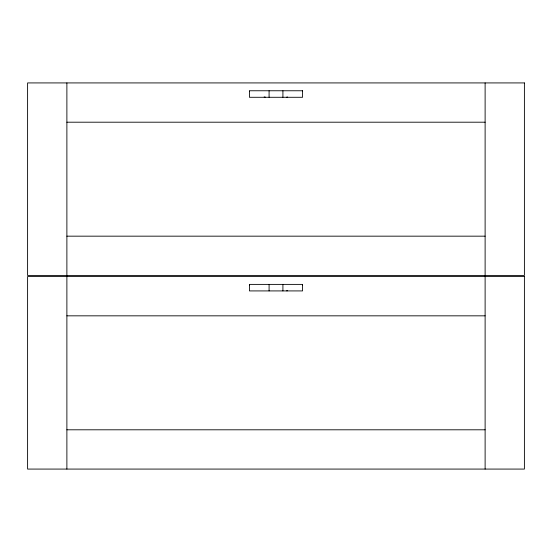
<?xml version="1.0" encoding="UTF-8"?>
<svg xmlns="http://www.w3.org/2000/svg" width="552" height="552" viewBox="0 0 552 552"><rect width="100%" height="100%" fill="white"/><g stroke="black" fill="none" stroke-linecap="round" stroke-linejoin="round"><path stroke-width="0.83" d="M249.442 285.136L249.442 284.722M249.442 91.501L249.442 91.087M302.558 285.136L302.558 284.611M302.558 91.501L302.558 90.983M286.619 97.186L287.668 97.069M286.619 290.814L287.668 290.697M66.882 122.199L485.118 122.199M66.882 236.166L485.118 236.166M66.882 315.834L485.118 315.834M66.882 429.801L485.118 429.801M264.139 96.959L265.264 97.097M485.118 82.924L485.118 275.448M485.118 276.552L485.118 469.076M282.914 90.763L282.914 97.29M282.914 284.39L282.914 290.925M269.086 90.763L269.086 97.29M269.086 284.39L269.086 290.925M66.882 82.924L66.882 275.448M66.882 276.552L66.882 469.076M524.4 82.924L27.6 82.924L27.6 275.448L524.4 275.448L524.4 82.924M302.558 90.763L249.442 90.763L249.442 97.29L302.558 97.29L302.558 90.763M524.4 276.552L27.6 276.552L27.6 469.076L524.4 469.076L524.4 276.552M302.558 284.39L249.442 284.39L249.442 290.918L302.558 290.918L302.558 284.39"/></g></svg>
